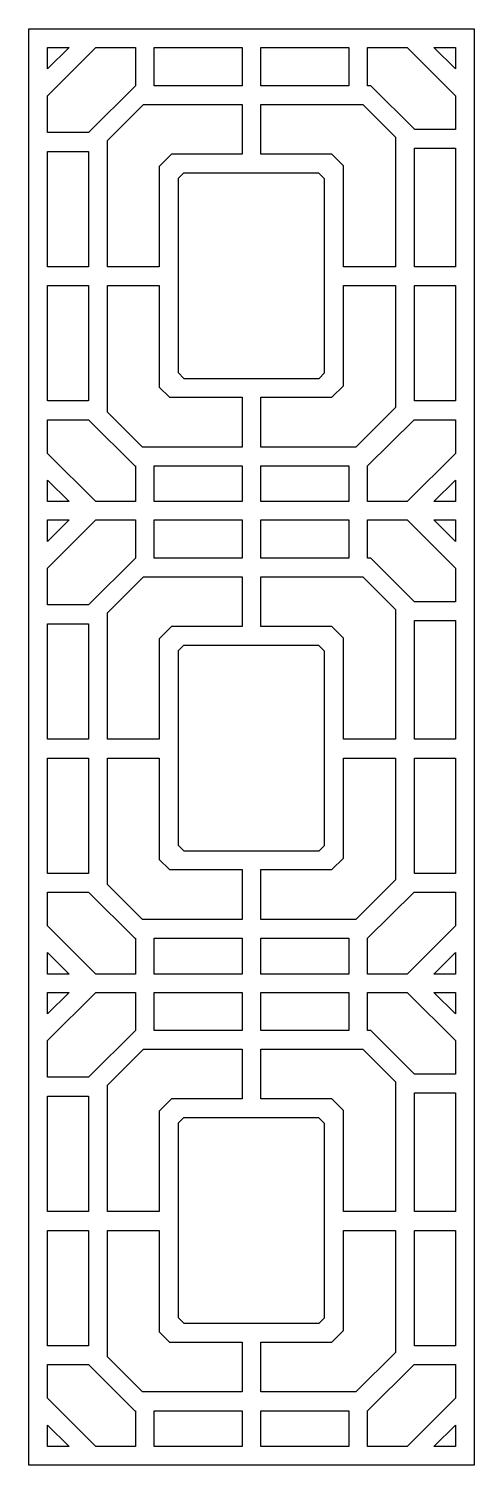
# Model space of a CAD drawing. Header units: centimetres. Extents: x 21.6 to 27.5, y -9.5 to 9.5.
import ezdxf

# ---------------------------------------------------------------- set-up
doc = ezdxf.new("R2010")
doc.units = ezdxf.units.CM
doc.header["$MEASUREMENT"] = 0
doc.layers.add('layer 1', color=7, linetype='Continuous')

msp = doc.modelspace()

# ---------------------------------------------------------------- linework, layer by layer
at = {"layer": 'layer 1', "color": 250}
for points, knots in [([(27.5, 9.50001), (27.5, 9.50001), (21.61121, 9.50001), (21.61121, 9.50001), (21.61121, 9.50001), (21.61121, 3.25221), (21.61121, -3.25217), (21.61121, -9.49999), (21.61121, -9.49999), (21.61121, -9.49999), (27.5, -9.49999), (27.5, -9.49999), (27.5, -9.49999), (27.5, -3.25217), (27.5, 3.25221), (27.5, 9.50001)], [0, 0, 0, 0, 0.2, 0.2, 0.2, 0.2, 0.4, 0.4, 0.4, 0.4, 0.6, 0.6, 0.6, 0.6, 1, 1, 1, 1]), ([(23.02076, 9.25022), (23.02076, 9.25022), (23.02076, 9.25022), (23.02076, 9.25022), (23.02076, 9.25022), (23.02076, 9.25022), (22.49657, 9.25022), (22.49657, 9.25022), (22.49657, 9.25022), (22.49657, 9.25022), (21.86103, 8.61464), (21.86103, 8.61464), (21.86103, 8.61464), (21.86103, 8.45205), (21.86103, 8.28947), (21.86103, 8.12686), (21.86103, 8.12686), (21.86103, 8.12686), (22.40295, 8.12686), (22.40295, 8.12686), (22.40295, 8.12686), (22.40295, 8.12686), (23.02076, 8.74583), (23.02076, 8.74583), (23.02076, 8.74583), (23.02076, 8.74583), (23.02076, 9.25022), (23.02076, 9.25022)], [0, 0, 0, 0, 0.125, 0.125, 0.125, 0.125, 0.25, 0.25, 0.25, 0.25, 0.375, 0.375, 0.375, 0.375, 0.5, 0.5, 0.5, 0.5, 0.625, 0.625, 0.625, 0.625, 0.75, 0.75, 0.75, 0.75, 1, 1, 1, 1]), ([(22.14338, 9.25022), (22.14338, 9.25022), (22.14338, 9.25022), (22.14338, 9.25022), (22.14338, 9.25022), (22.14338, 9.25022), (21.86103, 9.25022), (21.86103, 9.25022), (21.86103, 9.25022), (21.86103, 9.15611), (21.86103, 9.06197), (21.86103, 8.96786), (21.86103, 8.96786), (21.86103, 8.96786), (22.14338, 9.25022), (22.14338, 9.25022)], [0, 0, 0, 0, 0.2, 0.2, 0.2, 0.2, 0.4, 0.4, 0.4, 0.4, 0.6, 0.6, 0.6, 0.6, 1, 1, 1, 1]), ([(24.4307, 9.25022), (24.4307, 9.25022), (24.4307, 9.25022), (24.4307, 9.25022), (24.4307, 9.25022), (24.4307, 9.25022), (23.27057, 9.25022), (23.27057, 9.25022), (23.27057, 9.25022), (23.27057, 9.25022), (23.27057, 8.74696), (23.27057, 8.74696), (23.27057, 8.74696), (23.27057, 8.74696), (24.4307, 8.74696), (24.4307, 8.74696), (24.4307, 8.74696), (24.4307, 8.74696), (24.4307, 9.25022), (24.4307, 9.25022)], [0, 0, 0, 0, 0.16666667, 0.16666667, 0.16666667, 0.16666667, 0.33333333, 0.33333333, 0.33333333, 0.33333333, 0.5, 0.5, 0.5, 0.5, 0.66666667, 0.66666667, 0.66666667, 0.66666667, 1, 1, 1, 1]), ([(25.84065, 9.25022), (25.84065, 9.25022), (25.84065, 9.25022), (25.84065, 9.25022), (25.84065, 9.25022), (25.84065, 9.25022), (24.68052, 9.25022), (24.68052, 9.25022), (24.68052, 9.25022), (24.68052, 9.25022), (24.68052, 8.74696), (24.68052, 8.74696), (24.68052, 8.74696), (24.68052, 8.74696), (25.84065, 8.74696), (25.84065, 8.74696), (25.84065, 8.74696), (25.84065, 8.74696), (25.84065, 9.25022), (25.84065, 9.25022)], [0, 0, 0, 0, 0.16666667, 0.16666667, 0.16666667, 0.16666667, 0.33333333, 0.33333333, 0.33333333, 0.33333333, 0.5, 0.5, 0.5, 0.5, 0.66666667, 0.66666667, 0.66666667, 0.66666667, 1, 1, 1, 1]), ([(26.61464, 9.25022), (26.61464, 9.25022), (26.61464, 9.25022), (26.61464, 9.25022), (26.61464, 9.25022), (26.61464, 9.25022), (26.09046, 9.25022), (26.09046, 9.25022), (26.09046, 9.25022), (26.09046, 9.25022), (26.09046, 8.74696), (26.09046, 8.74696), (26.09046, 8.74696), (26.09046, 8.74696), (26.13121, 8.74696), (26.13121, 8.74696), (26.13121, 8.74696), (26.13121, 8.74696), (26.70827, 8.1699), (26.70827, 8.1699), (26.70827, 8.1699), (26.70827, 8.1699), (26.70827, 8.16925), (26.70827, 8.16925), (26.70827, 8.16925), (26.70827, 8.16925), (27.2502, 8.16925), (27.2502, 8.16925), (27.2502, 8.16925), (27.2502, 8.16925), (27.2502, 8.61466), (27.2502, 8.61466), (27.2502, 8.61466), (27.2502, 8.61466), (26.61464, 9.25022), (26.61464, 9.25022)], [0, 0, 0, 0, 0.1, 0.1, 0.1, 0.1, 0.2, 0.2, 0.2, 0.2, 0.3, 0.3, 0.3, 0.3, 0.4, 0.4, 0.4, 0.4, 0.5, 0.5, 0.5, 0.5, 0.6, 0.6, 0.6, 0.6, 0.7, 0.7, 0.7, 0.7, 0.8, 0.8, 0.8, 0.8, 1, 1, 1, 1]), ([(27.2502, 9.25022), (27.2502, 9.25022), (27.2502, 9.25022), (27.2502, 9.25022), (27.2502, 9.25022), (27.2502, 9.25022), (26.96784, 9.25022), (26.96784, 9.25022), (26.96784, 9.25022), (26.96784, 9.25022), (27.2502, 8.96786), (27.2502, 8.96786), (27.2502, 8.96786), (27.2502, 8.96786), (27.2502, 9.25022), (27.2502, 9.25022)], [0, 0, 0, 0, 0.2, 0.2, 0.2, 0.2, 0.4, 0.4, 0.4, 0.4, 0.6, 0.6, 0.6, 0.6, 1, 1, 1, 1]), ([(24.4307, 7.84048), (24.4307, 7.84048), (24.4307, 7.84048), (24.4307, 7.84048), (24.4307, 7.84048), (24.4307, 7.84048), (24.4307, 8.49715), (24.4307, 8.49715), (24.4307, 8.49715), (24.4307, 8.49715), (23.12652, 8.49715), (23.12652, 8.49715), (23.12652, 8.49715), (23.12652, 8.49715), (22.65275, 8.02339), (22.65275, 8.02339), (22.65275, 8.02339), (22.65275, 8.02339), (22.65275, 6.35179), (22.65275, 6.35179), (22.65275, 6.35179), (22.65275, 6.35179), (23.33617, 6.35179), (23.33617, 6.35179), (23.33617, 6.35179), (23.33617, 6.35179), (23.33617, 7.67871), (23.33617, 7.67871), (23.33617, 7.67871), (23.33617, 7.67871), (23.49791, 7.84048), (23.49791, 7.84048), (23.49791, 7.84048), (23.49791, 7.84048), (24.4307, 7.84048), (24.4307, 7.84048)], [0, 0, 0, 0, 0.1, 0.1, 0.1, 0.1, 0.2, 0.2, 0.2, 0.2, 0.3, 0.3, 0.3, 0.3, 0.4, 0.4, 0.4, 0.4, 0.5, 0.5, 0.5, 0.5, 0.6, 0.6, 0.6, 0.6, 0.7, 0.7, 0.7, 0.7, 0.8, 0.8, 0.8, 0.8, 1, 1, 1, 1]), ([(24.68052, 8.49715), (24.68052, 8.49715), (24.68052, 8.49715), (24.68052, 8.49715), (24.68052, 8.49715), (24.68052, 8.49715), (24.68052, 7.84048), (24.68052, 7.84048), (24.68052, 7.84048), (24.68052, 7.84048), (25.61771, 7.84048), (25.61771, 7.84048), (25.61771, 7.84048), (25.61771, 7.84048), (25.77107, 7.68709), (25.77107, 7.68709), (25.77107, 7.68709), (25.77107, 7.68709), (25.77107, 6.35179), (25.77107, 6.35179), (25.77107, 6.35179), (25.77107, 6.35179), (26.45846, 6.35179), (26.45846, 6.35179), (26.45846, 6.35179), (26.45846, 6.35179), (26.45846, 8.06643), (26.45846, 8.06643), (26.45846, 8.06643), (26.45846, 8.06643), (26.02773, 8.49715), (26.02773, 8.49715), (26.02773, 8.49715), (26.02773, 8.49715), (24.68052, 8.49715), (24.68052, 8.49715)], [0, 0, 0, 0, 0.1, 0.1, 0.1, 0.1, 0.2, 0.2, 0.2, 0.2, 0.3, 0.3, 0.3, 0.3, 0.4, 0.4, 0.4, 0.4, 0.5, 0.5, 0.5, 0.5, 0.6, 0.6, 0.6, 0.6, 0.7, 0.7, 0.7, 0.7, 0.8, 0.8, 0.8, 0.8, 1, 1, 1, 1]), ([(21.86103, 6.35179), (21.86103, 6.35179), (21.86103, 6.35179), (21.86103, 6.35179), (21.86103, 6.35179), (21.86103, 6.35179), (22.40295, 6.35179), (22.40295, 6.35179), (22.40295, 6.35179), (22.40295, 6.35179), (22.40295, 7.87705), (22.40295, 7.87705), (22.40295, 7.87705), (22.40295, 7.87705), (21.86103, 7.87705), (21.86103, 7.87705), (21.86103, 7.87705), (21.86103, 7.87705), (21.86103, 6.35179), (21.86103, 6.35179)], [0, 0, 0, 0, 0.16666667, 0.16666667, 0.16666667, 0.16666667, 0.33333333, 0.33333333, 0.33333333, 0.33333333, 0.5, 0.5, 0.5, 0.5, 0.66666667, 0.66666667, 0.66666667, 0.66666667, 1, 1, 1, 1]), ([(26.70827, 6.35179), (26.70827, 6.35179), (26.70827, 6.35179), (26.70827, 6.35179), (26.70827, 6.35179), (26.70827, 6.35179), (27.2502, 6.35179), (27.2502, 6.35179), (27.2502, 6.35179), (27.2502, 6.35179), (27.2502, 7.91944), (27.2502, 7.91944), (27.2502, 7.91944), (27.2502, 7.91944), (26.70827, 7.91944), (26.70827, 7.91944), (26.70827, 7.91944), (26.70827, 7.91944), (26.70827, 6.35179), (26.70827, 6.35179)], [0, 0, 0, 0, 0.16666667, 0.16666667, 0.16666667, 0.16666667, 0.33333333, 0.33333333, 0.33333333, 0.33333333, 0.5, 0.5, 0.5, 0.5, 0.66666667, 0.66666667, 0.66666667, 0.66666667, 1, 1, 1, 1]), ([(25.52126, 7.51483), (25.52126, 7.51483), (25.52126, 7.51483), (25.52126, 7.51483), (25.52126, 7.51483), (25.52126, 7.51483), (25.52126, 4.94701), (25.52126, 4.94701), (25.52126, 4.94701), (25.52126, 4.94701), (25.44986, 4.87558), (25.44986, 4.87558), (25.44986, 4.87558), (25.44986, 4.87558), (23.6615, 4.87558), (23.6615, 4.87558), (23.6615, 4.87558), (23.6615, 4.87558), (23.58598, 4.95107), (23.58598, 4.95107), (23.58598, 4.95107), (23.58598, 4.95107), (23.58598, 7.51889), (23.58598, 7.51889), (23.58598, 7.51889), (23.58598, 7.51889), (23.65772, 7.59064), (23.65772, 7.59064), (23.65772, 7.59064), (23.65772, 7.59064), (25.44545, 7.59064), (25.44545, 7.59064), (25.44545, 7.59064), (25.44545, 7.59064), (25.52126, 7.51483), (25.52126, 7.51483)], [0, 0, 0, 0, 0.1, 0.1, 0.1, 0.1, 0.2, 0.2, 0.2, 0.2, 0.3, 0.3, 0.3, 0.3, 0.4, 0.4, 0.4, 0.4, 0.5, 0.5, 0.5, 0.5, 0.6, 0.6, 0.6, 0.6, 0.7, 0.7, 0.7, 0.7, 0.8, 0.8, 0.8, 0.8, 1, 1, 1, 1]), ([(22.40295, 6.10198), (22.40295, 6.10198), (22.40295, 6.10198), (22.40295, 6.10198), (22.40295, 6.10198), (22.40295, 6.10198), (21.86103, 6.10198), (21.86103, 6.10198), (21.86103, 6.10198), (21.86103, 6.10198), (21.86103, 4.57672), (21.86103, 4.57672), (21.86103, 4.57672), (21.86103, 4.57672), (22.40295, 4.57672), (22.40295, 4.57672), (22.40295, 4.57672), (22.40295, 4.57672), (22.40295, 6.10198), (22.40295, 6.10198)], [0, 0, 0, 0, 0.16666667, 0.16666667, 0.16666667, 0.16666667, 0.33333333, 0.33333333, 0.33333333, 0.33333333, 0.5, 0.5, 0.5, 0.5, 0.66666667, 0.66666667, 0.66666667, 0.66666667, 1, 1, 1, 1]), ([(24.4307, 3.96737), (24.4307, 3.96737), (24.4307, 3.96737), (24.4307, 3.96737), (24.4307, 3.96737), (24.4307, 3.96737), (24.4307, 4.62576), (24.4307, 4.62576), (24.4307, 4.62576), (24.4307, 4.62576), (23.47055, 4.62576), (23.47055, 4.62576), (23.47055, 4.62576), (23.47055, 4.62576), (23.33617, 4.76015), (23.33617, 4.76015), (23.33617, 4.76015), (23.33617, 4.76015), (23.33617, 6.10198), (23.33617, 6.10198), (23.33617, 6.10198), (23.33617, 6.10198), (22.65275, 6.10198), (22.65275, 6.10198), (22.65275, 6.10198), (22.65275, 6.10198), (22.65275, 4.43036), (22.65275, 4.43036), (22.65275, 4.43036), (22.65275, 4.43036), (23.11572, 3.96737), (23.11572, 3.96737), (23.11572, 3.96737), (23.11572, 3.96737), (24.4307, 3.96737), (24.4307, 3.96737)], [0, 0, 0, 0, 0.1, 0.1, 0.1, 0.1, 0.2, 0.2, 0.2, 0.2, 0.3, 0.3, 0.3, 0.3, 0.4, 0.4, 0.4, 0.4, 0.5, 0.5, 0.5, 0.5, 0.6, 0.6, 0.6, 0.6, 0.7, 0.7, 0.7, 0.7, 0.8, 0.8, 0.8, 0.8, 1, 1, 1, 1]), ([(24.68052, 4.62576), (24.68052, 4.62576), (24.68052, 4.62576), (24.68052, 4.62576), (24.68052, 4.62576), (24.68052, 4.62576), (24.68052, 3.96737), (24.68052, 3.96737), (24.68052, 3.96737), (24.68052, 3.96737), (25.93656, 3.96737), (25.93656, 3.96737), (25.93656, 3.96737), (25.93656, 3.96737), (26.45846, 4.4893), (26.45846, 4.4893), (26.45846, 4.4893), (26.45846, 4.4893), (26.45846, 6.10198), (26.45846, 6.10198), (26.45846, 6.10198), (26.45846, 6.10198), (25.77107, 6.10198), (25.77107, 6.10198), (25.77107, 6.10198), (25.77107, 6.10198), (25.77107, 4.778), (25.77107, 4.778), (25.77107, 4.778), (25.77107, 4.778), (25.61884, 4.62576), (25.61884, 4.62576), (25.61884, 4.62576), (25.61884, 4.62576), (24.68052, 4.62576), (24.68052, 4.62576)], [0, 0, 0, 0, 0.1, 0.1, 0.1, 0.1, 0.2, 0.2, 0.2, 0.2, 0.3, 0.3, 0.3, 0.3, 0.4, 0.4, 0.4, 0.4, 0.5, 0.5, 0.5, 0.5, 0.6, 0.6, 0.6, 0.6, 0.7, 0.7, 0.7, 0.7, 0.8, 0.8, 0.8, 0.8, 1, 1, 1, 1]), ([(26.70827, 4.57672), (26.70827, 4.57672), (26.70827, 4.57672), (26.70827, 4.57672), (26.70827, 4.57672), (26.70827, 4.57672), (27.2502, 4.57672), (27.2502, 4.57672), (27.2502, 4.57672), (27.2502, 4.57672), (27.2502, 6.10198), (27.2502, 6.10198), (27.2502, 6.10198), (27.2502, 6.10198), (26.70827, 6.10198), (26.70827, 6.10198), (26.70827, 6.10198), (26.70827, 6.10198), (26.70827, 4.57672), (26.70827, 4.57672)], [0, 0, 0, 0, 0.16666667, 0.16666667, 0.16666667, 0.16666667, 0.33333333, 0.33333333, 0.33333333, 0.33333333, 0.5, 0.5, 0.5, 0.5, 0.66666667, 0.66666667, 0.66666667, 0.66666667, 1, 1, 1, 1]), ([(22.49657, 3.24544), (22.49657, 3.24544), (22.49657, 3.24544), (22.49657, 3.24544), (22.49657, 3.24544), (22.49657, 3.24544), (23.02076, 3.24544), (23.02076, 3.24544), (23.02076, 3.24544), (23.02076, 3.24544), (23.02076, 3.71757), (23.02076, 3.71757), (23.02076, 3.71757), (23.02076, 3.71757), (23.01228, 3.71757), (23.01228, 3.71757), (23.01228, 3.71757), (23.01228, 3.71757), (22.40295, 4.32688), (22.40295, 4.32688), (22.40295, 4.32688), (22.40295, 4.32688), (22.40295, 4.32692), (22.40295, 4.32692), (22.40295, 4.32692), (22.40295, 4.32692), (21.86103, 4.32692), (21.86103, 4.32692), (21.86103, 4.32692), (21.86103, 4.17829), (21.86103, 4.02964), (21.86103, 3.88102), (21.86103, 3.88102), (21.86103, 3.88102), (22.49657, 3.24544), (22.49657, 3.24544)], [0, 0, 0, 0, 0.1, 0.1, 0.1, 0.1, 0.2, 0.2, 0.2, 0.2, 0.3, 0.3, 0.3, 0.3, 0.4, 0.4, 0.4, 0.4, 0.5, 0.5, 0.5, 0.5, 0.6, 0.6, 0.6, 0.6, 0.7, 0.7, 0.7, 0.7, 0.8, 0.8, 0.8, 0.8, 1, 1, 1, 1]), ([(26.09046, 3.24544), (26.09046, 3.24544), (26.09046, 3.24544), (26.09046, 3.24544), (26.09046, 3.24544), (26.09046, 3.24544), (26.61464, 3.24544), (26.61464, 3.24544), (26.61464, 3.24544), (26.61464, 3.24544), (27.2502, 3.88102), (27.2502, 3.88102), (27.2502, 3.88102), (27.2502, 3.88102), (27.2502, 4.32692), (27.2502, 4.32692), (27.2502, 4.32692), (27.2502, 4.32692), (26.70796, 4.32692), (26.70796, 4.32692), (26.70796, 4.32692), (26.70796, 4.32692), (26.091, 3.71757), (26.091, 3.71757), (26.091, 3.71757), (26.091, 3.71757), (26.09046, 3.71757), (26.09046, 3.71757), (26.09046, 3.71757), (26.09046, 3.71757), (26.09046, 3.24544), (26.09046, 3.24544)], [0, 0, 0, 0, 0.11111111, 0.11111111, 0.11111111, 0.11111111, 0.22222222, 0.22222222, 0.22222222, 0.22222222, 0.33333333, 0.33333333, 0.33333333, 0.33333333, 0.44444444, 0.44444444, 0.44444444, 0.44444444, 0.55555556, 0.55555556, 0.55555556, 0.55555556, 0.66666667, 0.66666667, 0.66666667, 0.66666667, 0.77777778, 0.77777778, 0.77777778, 0.77777778, 1, 1, 1, 1]), ([(23.27057, 3.24544), (23.27057, 3.24544), (23.27057, 3.24544), (23.27057, 3.24544), (23.27057, 3.24544), (23.27057, 3.24544), (24.4307, 3.24544), (24.4307, 3.24544), (24.4307, 3.24544), (24.4307, 3.24544), (24.4307, 3.71757), (24.4307, 3.71757), (24.4307, 3.71757), (24.4307, 3.71757), (23.27057, 3.71757), (23.27057, 3.71757), (23.27057, 3.71757), (23.27057, 3.71757), (23.27057, 3.24544), (23.27057, 3.24544)], [0, 0, 0, 0, 0.16666667, 0.16666667, 0.16666667, 0.16666667, 0.33333333, 0.33333333, 0.33333333, 0.33333333, 0.5, 0.5, 0.5, 0.5, 0.66666667, 0.66666667, 0.66666667, 0.66666667, 1, 1, 1, 1]), ([(24.68052, 3.24544), (24.68052, 3.24544), (24.68052, 3.24544), (24.68052, 3.24544), (24.68052, 3.24544), (24.68052, 3.24544), (25.84065, 3.24544), (25.84065, 3.24544), (25.84065, 3.24544), (25.84065, 3.24544), (25.84065, 3.71757), (25.84065, 3.71757), (25.84065, 3.71757), (25.84065, 3.71757), (24.68052, 3.71757), (24.68052, 3.71757), (24.68052, 3.71757), (24.68052, 3.71757), (24.68052, 3.24544), (24.68052, 3.24544)], [0, 0, 0, 0, 0.16666667, 0.16666667, 0.16666667, 0.16666667, 0.33333333, 0.33333333, 0.33333333, 0.33333333, 0.5, 0.5, 0.5, 0.5, 0.66666667, 0.66666667, 0.66666667, 0.66666667, 1, 1, 1, 1]), ([(21.86103, 3.24544), (21.86103, 3.24544), (21.86103, 3.24544), (21.86103, 3.24544), (21.86103, 3.24544), (21.86103, 3.24544), (22.14338, 3.24544), (22.14338, 3.24544), (22.14338, 3.24544), (22.14338, 3.24544), (21.86103, 3.52782), (21.86103, 3.52782), (21.86103, 3.52782), (21.86103, 3.43368), (21.86103, 3.33958), (21.86103, 3.24544)], [0, 0, 0, 0, 0.2, 0.2, 0.2, 0.2, 0.4, 0.4, 0.4, 0.4, 0.6, 0.6, 0.6, 0.6, 1, 1, 1, 1]), ([(26.96784, 3.24544), (26.96784, 3.24544), (26.96784, 3.24544), (26.96784, 3.24544), (26.96784, 3.24544), (26.96784, 3.24544), (27.2502, 3.24544), (27.2502, 3.24544), (27.2502, 3.24544), (27.2502, 3.24544), (27.2502, 3.52782), (27.2502, 3.52782), (27.2502, 3.52782), (27.2502, 3.52782), (26.96784, 3.24544), (26.96784, 3.24544)], [0, 0, 0, 0, 0.2, 0.2, 0.2, 0.2, 0.4, 0.4, 0.4, 0.4, 0.6, 0.6, 0.6, 0.6, 1, 1, 1, 1]), ([(23.02076, 3.00239), (23.02076, 3.00239), (23.02076, 3.00239), (23.02076, 3.00239), (23.02076, 3.00239), (23.02076, 3.00239), (22.49657, 3.00239), (22.49657, 3.00239), (22.49657, 3.00239), (22.49657, 3.00239), (21.86103, 2.36685), (21.86103, 2.36685), (21.86103, 2.36685), (21.86103, 2.20423), (21.86103, 2.04165), (21.86103, 1.87904), (21.86103, 1.87904), (21.86103, 1.87904), (22.40295, 1.87904), (22.40295, 1.87904), (22.40295, 1.87904), (22.40295, 1.87904), (23.02192, 2.49801), (23.02192, 2.49801), (23.02192, 2.49801), (23.02192, 2.49801), (23.02076, 2.49801), (23.02076, 2.49801), (23.02076, 2.49801), (23.02076, 2.49801), (23.02076, 3.00239), (23.02076, 3.00239)], [0, 0, 0, 0, 0.11111111, 0.11111111, 0.11111111, 0.11111111, 0.22222222, 0.22222222, 0.22222222, 0.22222222, 0.33333333, 0.33333333, 0.33333333, 0.33333333, 0.44444444, 0.44444444, 0.44444444, 0.44444444, 0.55555556, 0.55555556, 0.55555556, 0.55555556, 0.66666667, 0.66666667, 0.66666667, 0.66666667, 0.77777778, 0.77777778, 0.77777778, 0.77777778, 1, 1, 1, 1]), ([(22.14338, 3.00239), (22.14338, 3.00239), (22.14338, 3.00239), (22.14338, 3.00239), (22.14338, 3.00239), (22.14338, 3.00239), (21.86103, 3.00239), (21.86103, 3.00239), (21.86103, 3.00239), (21.86103, 2.90829), (21.86103, 2.81415), (21.86103, 2.72004), (21.86103, 2.72004), (21.86103, 2.72004), (22.14338, 3.00239), (22.14338, 3.00239)], [0, 0, 0, 0, 0.2, 0.2, 0.2, 0.2, 0.4, 0.4, 0.4, 0.4, 0.6, 0.6, 0.6, 0.6, 1, 1, 1, 1]), ([(24.4307, 3.00239), (24.4307, 3.00239), (24.4307, 3.00239), (24.4307, 3.00239), (24.4307, 3.00239), (24.4307, 3.00239), (23.27057, 3.00239), (23.27057, 3.00239), (23.27057, 3.00239), (23.27057, 3.00239), (23.27057, 2.49914), (23.27057, 2.49914), (23.27057, 2.49914), (23.27057, 2.49914), (24.4307, 2.49914), (24.4307, 2.49914), (24.4307, 2.49914), (24.4307, 2.49914), (24.4307, 3.00239), (24.4307, 3.00239)], [0, 0, 0, 0, 0.16666667, 0.16666667, 0.16666667, 0.16666667, 0.33333333, 0.33333333, 0.33333333, 0.33333333, 0.5, 0.5, 0.5, 0.5, 0.66666667, 0.66666667, 0.66666667, 0.66666667, 1, 1, 1, 1]), ([(25.84065, 3.00239), (25.84065, 3.00239), (25.84065, 3.00239), (25.84065, 3.00239), (25.84065, 3.00239), (25.84065, 3.00239), (24.68052, 3.00239), (24.68052, 3.00239), (24.68052, 3.00239), (24.68052, 3.00239), (24.68052, 2.49914), (24.68052, 2.49914), (24.68052, 2.49914), (24.68052, 2.49914), (25.84065, 2.49914), (25.84065, 2.49914), (25.84065, 2.49914), (25.84065, 2.49914), (25.84065, 3.00239), (25.84065, 3.00239)], [0, 0, 0, 0, 0.16666667, 0.16666667, 0.16666667, 0.16666667, 0.33333333, 0.33333333, 0.33333333, 0.33333333, 0.5, 0.5, 0.5, 0.5, 0.66666667, 0.66666667, 0.66666667, 0.66666667, 1, 1, 1, 1]), ([(26.61464, 3.00239), (26.61464, 3.00239), (26.61464, 3.00239), (26.61464, 3.00239), (26.61464, 3.00239), (26.61464, 3.00239), (26.09046, 3.00239), (26.09046, 3.00239), (26.09046, 3.00239), (26.09046, 3.00239), (26.09046, 2.49914), (26.09046, 2.49914), (26.09046, 2.49914), (26.09046, 2.49914), (26.13121, 2.49914), (26.13121, 2.49914), (26.13121, 2.49914), (26.13121, 2.49914), (26.70827, 1.92207), (26.70827, 1.92207), (26.70827, 1.92207), (26.70827, 1.92207), (26.70827, 1.92145), (26.70827, 1.92145), (26.70827, 1.92145), (26.70827, 1.92145), (27.2502, 1.92145), (27.2502, 1.92145), (27.2502, 1.92145), (27.2502, 1.92145), (27.2502, 2.36685), (27.2502, 2.36685), (27.2502, 2.36685), (27.2502, 2.36685), (26.61464, 3.00239), (26.61464, 3.00239)], [0, 0, 0, 0, 0.1, 0.1, 0.1, 0.1, 0.2, 0.2, 0.2, 0.2, 0.3, 0.3, 0.3, 0.3, 0.4, 0.4, 0.4, 0.4, 0.5, 0.5, 0.5, 0.5, 0.6, 0.6, 0.6, 0.6, 0.7, 0.7, 0.7, 0.7, 0.8, 0.8, 0.8, 0.8, 1, 1, 1, 1]), ([(27.2502, 3.00239), (27.2502, 3.00239), (27.2502, 3.00239), (27.2502, 3.00239), (27.2502, 3.00239), (27.2502, 3.00239), (26.96784, 3.00239), (26.96784, 3.00239), (26.96784, 3.00239), (26.96784, 3.00239), (27.2502, 2.72004), (27.2502, 2.72004), (27.2502, 2.72004), (27.2502, 2.72004), (27.2502, 3.00239), (27.2502, 3.00239)], [0, 0, 0, 0, 0.2, 0.2, 0.2, 0.2, 0.4, 0.4, 0.4, 0.4, 0.6, 0.6, 0.6, 0.6, 1, 1, 1, 1]), ([(24.4307, 1.59265), (24.4307, 1.59265), (24.4307, 1.59265), (24.4307, 1.59265), (24.4307, 1.59265), (24.4307, 1.59265), (24.4307, 2.24933), (24.4307, 2.24933), (24.4307, 2.24933), (24.4307, 2.24933), (23.12652, 2.24933), (23.12652, 2.24933), (23.12652, 2.24933), (23.12652, 2.24933), (22.65275, 1.77557), (22.65275, 1.77557), (22.65275, 1.77557), (22.65275, 1.77557), (22.65275, 0.10397), (22.65275, 0.10397), (22.65275, 0.10397), (22.65275, 0.10397), (23.33617, 0.10397), (23.33617, 0.10397), (23.33617, 0.10397), (23.33617, 0.10397), (23.33617, 1.43089), (23.33617, 1.43089), (23.33617, 1.43089), (23.33617, 1.43089), (23.49791, 1.59265), (23.49791, 1.59265), (23.49791, 1.59265), (23.49791, 1.59265), (24.4307, 1.59265), (24.4307, 1.59265)], [0, 0, 0, 0, 0.1, 0.1, 0.1, 0.1, 0.2, 0.2, 0.2, 0.2, 0.3, 0.3, 0.3, 0.3, 0.4, 0.4, 0.4, 0.4, 0.5, 0.5, 0.5, 0.5, 0.6, 0.6, 0.6, 0.6, 0.7, 0.7, 0.7, 0.7, 0.8, 0.8, 0.8, 0.8, 1, 1, 1, 1]), ([(24.68052, 2.24933), (24.68052, 2.24933), (24.68052, 2.24933), (24.68052, 2.24933), (24.68052, 2.24933), (24.68052, 2.24933), (24.68052, 1.59265), (24.68052, 1.59265), (24.68052, 1.59265), (24.68052, 1.59265), (25.61771, 1.59265), (25.61771, 1.59265), (25.61771, 1.59265), (25.61771, 1.59265), (25.77107, 1.43926), (25.77107, 1.43926), (25.77107, 1.43926), (25.77107, 1.43926), (25.77107, 0.10397), (25.77107, 0.10397), (25.77107, 0.10397), (25.77107, 0.10397), (26.45846, 0.10397), (26.45846, 0.10397), (26.45846, 0.10397), (26.45846, 0.10397), (26.45846, 1.8186), (26.45846, 1.8186), (26.45846, 1.8186), (26.45846, 1.8186), (26.02773, 2.24933), (26.02773, 2.24933), (26.02773, 2.24933), (26.02773, 2.24933), (24.68052, 2.24933), (24.68052, 2.24933)], [0, 0, 0, 0, 0.1, 0.1, 0.1, 0.1, 0.2, 0.2, 0.2, 0.2, 0.3, 0.3, 0.3, 0.3, 0.4, 0.4, 0.4, 0.4, 0.5, 0.5, 0.5, 0.5, 0.6, 0.6, 0.6, 0.6, 0.7, 0.7, 0.7, 0.7, 0.8, 0.8, 0.8, 0.8, 1, 1, 1, 1]), ([(21.86103, 0.10397), (21.86103, 0.10397), (21.86103, 0.10397), (21.86103, 0.10397), (21.86103, 0.10397), (21.86103, 0.10397), (22.40295, 0.10397), (22.40295, 0.10397), (22.40295, 0.10397), (22.40295, 0.10397), (22.40295, 1.62926), (22.40295, 1.62926), (22.40295, 1.62926), (22.40295, 1.62926), (21.86103, 1.62926), (21.86103, 1.62926), (21.86103, 1.62926), (21.86103, 1.62926), (21.86103, 0.10397), (21.86103, 0.10397)], [0, 0, 0, 0, 0.16666667, 0.16666667, 0.16666667, 0.16666667, 0.33333333, 0.33333333, 0.33333333, 0.33333333, 0.5, 0.5, 0.5, 0.5, 0.66666667, 0.66666667, 0.66666667, 0.66666667, 1, 1, 1, 1]), ([(26.70827, 0.10397), (26.70827, 0.10397), (26.70827, 0.10397), (26.70827, 0.10397), (26.70827, 0.10397), (26.70827, 0.10397), (27.2502, 0.10397), (27.2502, 0.10397), (27.2502, 0.10397), (27.2502, 0.10397), (27.2502, 1.67165), (27.2502, 1.67165), (27.2502, 1.67165), (27.2502, 1.67165), (26.70827, 1.67165), (26.70827, 1.67165), (26.70827, 1.67165), (26.70827, 1.67165), (26.70827, 0.10397), (26.70827, 0.10397)], [0, 0, 0, 0, 0.16666667, 0.16666667, 0.16666667, 0.16666667, 0.33333333, 0.33333333, 0.33333333, 0.33333333, 0.5, 0.5, 0.5, 0.5, 0.66666667, 0.66666667, 0.66666667, 0.66666667, 1, 1, 1, 1]), ([(25.52126, 1.267), (25.52126, 1.267), (25.52126, 1.267), (25.52126, 1.267), (25.52126, 1.267), (25.52126, 1.267), (25.52126, -1.30081), (25.52126, -1.30081), (25.52126, -1.30081), (25.52126, -1.30081), (25.44986, -1.37225), (25.44986, -1.37225), (25.44986, -1.37225), (25.44986, -1.37225), (23.6615, -1.37225), (23.6615, -1.37225), (23.6615, -1.37225), (23.6615, -1.37225), (23.58598, -1.29672), (23.58598, -1.29672), (23.58598, -1.29672), (23.58598, -1.29672), (23.58598, 1.2711), (23.58598, 1.2711), (23.58598, 1.2711), (23.58598, 1.2711), (23.65772, 1.34284), (23.65772, 1.34284), (23.65772, 1.34284), (23.65772, 1.34284), (25.44545, 1.34284), (25.44545, 1.34284), (25.44545, 1.34284), (25.44545, 1.34284), (25.52126, 1.267), (25.52126, 1.267)], [0, 0, 0, 0, 0.1, 0.1, 0.1, 0.1, 0.2, 0.2, 0.2, 0.2, 0.3, 0.3, 0.3, 0.3, 0.4, 0.4, 0.4, 0.4, 0.5, 0.5, 0.5, 0.5, 0.6, 0.6, 0.6, 0.6, 0.7, 0.7, 0.7, 0.7, 0.8, 0.8, 0.8, 0.8, 1, 1, 1, 1]), ([(22.40295, -0.14584), (22.40295, -0.14584), (22.40295, -0.14584), (22.40295, -0.14584), (22.40295, -0.14584), (22.40295, -0.14584), (21.86103, -0.14584), (21.86103, -0.14584), (21.86103, -0.14584), (21.86103, -0.14584), (21.86103, -1.6711), (21.86103, -1.6711), (21.86103, -1.6711), (21.86103, -1.6711), (22.40295, -1.6711), (22.40295, -1.6711), (22.40295, -1.6711), (22.40295, -1.6711), (22.40295, -0.14584), (22.40295, -0.14584)], [0, 0, 0, 0, 0.16666667, 0.16666667, 0.16666667, 0.16666667, 0.33333333, 0.33333333, 0.33333333, 0.33333333, 0.5, 0.5, 0.5, 0.5, 0.66666667, 0.66666667, 0.66666667, 0.66666667, 1, 1, 1, 1]), ([(24.4307, -2.28042), (24.4307, -2.28042), (24.4307, -2.28042), (24.4307, -2.28042), (24.4307, -2.28042), (24.4307, -2.28042), (24.4307, -1.62205), (24.4307, -1.62205), (24.4307, -1.62205), (24.4307, -1.62205), (23.47055, -1.62205), (23.47055, -1.62205), (23.47055, -1.62205), (23.47055, -1.62205), (23.33617, -1.48768), (23.33617, -1.48768), (23.33617, -1.48768), (23.33617, -1.48768), (23.33617, -0.14584), (23.33617, -0.14584), (23.33617, -0.14584), (23.33617, -0.14584), (22.65275, -0.14584), (22.65275, -0.14584), (22.65275, -0.14584), (22.65275, -0.14584), (22.65275, -1.81746), (22.65275, -1.81746), (22.65275, -1.81746), (22.65275, -1.81746), (23.11572, -2.28042), (23.11572, -2.28042), (23.11572, -2.28042), (23.11572, -2.28042), (24.4307, -2.28042), (24.4307, -2.28042)], [0, 0, 0, 0, 0.1, 0.1, 0.1, 0.1, 0.2, 0.2, 0.2, 0.2, 0.3, 0.3, 0.3, 0.3, 0.4, 0.4, 0.4, 0.4, 0.5, 0.5, 0.5, 0.5, 0.6, 0.6, 0.6, 0.6, 0.7, 0.7, 0.7, 0.7, 0.8, 0.8, 0.8, 0.8, 1, 1, 1, 1]), ([(24.68052, -1.62205), (24.68052, -1.62205), (24.68052, -1.62205), (24.68052, -1.62205), (24.68052, -1.62205), (24.68052, -1.62205), (24.68052, -2.28042), (24.68052, -2.28042), (24.68052, -2.28042), (24.68052, -2.28042), (25.93656, -2.28042), (25.93656, -2.28042), (25.93656, -2.28042), (25.93656, -2.28042), (26.45846, -1.75852), (26.45846, -1.75852), (26.45846, -1.75852), (26.45846, -1.75852), (26.45846, -0.14584), (26.45846, -0.14584), (26.45846, -0.14584), (26.45846, -0.14584), (25.77107, -0.14584), (25.77107, -0.14584), (25.77107, -0.14584), (25.77107, -0.14584), (25.77107, -1.46982), (25.77107, -1.46982), (25.77107, -1.46982), (25.77107, -1.46982), (25.61884, -1.62205), (25.61884, -1.62205), (25.61884, -1.62205), (25.61884, -1.62205), (24.68052, -1.62205), (24.68052, -1.62205)], [0, 0, 0, 0, 0.1, 0.1, 0.1, 0.1, 0.2, 0.2, 0.2, 0.2, 0.3, 0.3, 0.3, 0.3, 0.4, 0.4, 0.4, 0.4, 0.5, 0.5, 0.5, 0.5, 0.6, 0.6, 0.6, 0.6, 0.7, 0.7, 0.7, 0.7, 0.8, 0.8, 0.8, 0.8, 1, 1, 1, 1]), ([(26.70827, -1.6711), (26.70827, -1.6711), (26.70827, -1.6711), (26.70827, -1.6711), (26.70827, -1.6711), (26.70827, -1.6711), (27.2502, -1.6711), (27.2502, -1.6711), (27.2502, -1.6711), (27.2502, -1.6711), (27.2502, -0.14584), (27.2502, -0.14584), (27.2502, -0.14584), (27.2502, -0.14584), (26.70827, -0.14584), (26.70827, -0.14584), (26.70827, -0.14584), (26.70827, -0.14584), (26.70827, -1.6711), (26.70827, -1.6711)], [0, 0, 0, 0, 0.16666667, 0.16666667, 0.16666667, 0.16666667, 0.33333333, 0.33333333, 0.33333333, 0.33333333, 0.5, 0.5, 0.5, 0.5, 0.66666667, 0.66666667, 0.66666667, 0.66666667, 1, 1, 1, 1]), ([(22.49657, -3.00236), (22.49657, -3.00236), (22.49657, -3.00236), (22.49657, -3.00236), (22.49657, -3.00236), (22.49657, -3.00236), (23.02076, -3.00236), (23.02076, -3.00236), (23.02076, -3.00236), (23.02076, -3.00236), (23.02076, -2.53023), (23.02076, -2.53023), (23.02076, -2.53023), (23.02076, -2.53023), (23.01228, -2.53023), (23.01228, -2.53023), (23.01228, -2.53023), (23.01228, -2.53023), (22.40295, -1.92094), (22.40295, -1.92094), (22.40295, -1.92094), (22.40295, -1.92094), (22.40295, -1.92091), (22.40295, -1.92091), (22.40295, -1.92091), (22.40295, -1.92091), (21.86103, -1.92091), (21.86103, -1.92091), (21.86103, -1.92091), (21.86103, -2.06953), (21.86103, -2.21818), (21.86103, -2.36681), (21.86103, -2.36681), (21.86103, -2.36681), (22.49657, -3.00236), (22.49657, -3.00236)], [0, 0, 0, 0, 0.1, 0.1, 0.1, 0.1, 0.2, 0.2, 0.2, 0.2, 0.3, 0.3, 0.3, 0.3, 0.4, 0.4, 0.4, 0.4, 0.5, 0.5, 0.5, 0.5, 0.6, 0.6, 0.6, 0.6, 0.7, 0.7, 0.7, 0.7, 0.8, 0.8, 0.8, 0.8, 1, 1, 1, 1]), ([(26.09046, -3.00236), (26.09046, -3.00236), (26.09046, -3.00236), (26.09046, -3.00236), (26.09046, -3.00236), (26.09046, -3.00236), (26.61464, -3.00236), (26.61464, -3.00236), (26.61464, -3.00236), (26.61464, -3.00236), (27.2502, -2.36681), (27.2502, -2.36681), (27.2502, -2.36681), (27.2502, -2.36681), (27.2502, -1.92091), (27.2502, -1.92091), (27.2502, -1.92091), (27.2502, -1.92091), (26.70796, -1.92091), (26.70796, -1.92091), (26.70796, -1.92091), (26.70796, -1.92091), (26.091, -2.53023), (26.091, -2.53023), (26.091, -2.53023), (26.091, -2.53023), (26.09046, -2.53023), (26.09046, -2.53023), (26.09046, -2.53023), (26.09046, -2.53023), (26.09046, -3.00236), (26.09046, -3.00236)], [0, 0, 0, 0, 0.11111111, 0.11111111, 0.11111111, 0.11111111, 0.22222222, 0.22222222, 0.22222222, 0.22222222, 0.33333333, 0.33333333, 0.33333333, 0.33333333, 0.44444444, 0.44444444, 0.44444444, 0.44444444, 0.55555556, 0.55555556, 0.55555556, 0.55555556, 0.66666667, 0.66666667, 0.66666667, 0.66666667, 0.77777778, 0.77777778, 0.77777778, 0.77777778, 1, 1, 1, 1]), ([(23.27057, -3.00236), (23.27057, -3.00236), (23.27057, -3.00236), (23.27057, -3.00236), (23.27057, -3.00236), (23.27057, -3.00236), (24.4307, -3.00236), (24.4307, -3.00236), (24.4307, -3.00236), (24.4307, -3.00236), (24.4307, -2.53023), (24.4307, -2.53023), (24.4307, -2.53023), (24.4307, -2.53023), (23.27057, -2.53023), (23.27057, -2.53023), (23.27057, -2.53023), (23.27057, -2.53023), (23.27057, -3.00236), (23.27057, -3.00236)], [0, 0, 0, 0, 0.16666667, 0.16666667, 0.16666667, 0.16666667, 0.33333333, 0.33333333, 0.33333333, 0.33333333, 0.5, 0.5, 0.5, 0.5, 0.66666667, 0.66666667, 0.66666667, 0.66666667, 1, 1, 1, 1]), ([(24.68052, -3.00236), (24.68052, -3.00236), (24.68052, -3.00236), (24.68052, -3.00236), (24.68052, -3.00236), (24.68052, -3.00236), (25.84065, -3.00236), (25.84065, -3.00236), (25.84065, -3.00236), (25.84065, -3.00236), (25.84065, -2.53023), (25.84065, -2.53023), (25.84065, -2.53023), (25.84065, -2.53023), (24.68052, -2.53023), (24.68052, -2.53023), (24.68052, -2.53023), (24.68052, -2.53023), (24.68052, -3.00236), (24.68052, -3.00236)], [0, 0, 0, 0, 0.16666667, 0.16666667, 0.16666667, 0.16666667, 0.33333333, 0.33333333, 0.33333333, 0.33333333, 0.5, 0.5, 0.5, 0.5, 0.66666667, 0.66666667, 0.66666667, 0.66666667, 1, 1, 1, 1]), ([(21.86103, -3.00236), (21.86103, -3.00236), (21.86103, -3.00236), (21.86103, -3.00236), (21.86103, -3.00236), (21.86103, -3.00236), (22.14338, -3.00236), (22.14338, -3.00236), (22.14338, -3.00236), (22.14338, -3.00236), (21.86103, -2.72), (21.86103, -2.72), (21.86103, -2.72), (21.86103, -2.81411), (21.86103, -2.90825), (21.86103, -3.00236)], [0, 0, 0, 0, 0.2, 0.2, 0.2, 0.2, 0.4, 0.4, 0.4, 0.4, 0.6, 0.6, 0.6, 0.6, 1, 1, 1, 1]), ([(26.96784, -3.00236), (26.96784, -3.00236), (26.96784, -3.00236), (26.96784, -3.00236), (26.96784, -3.00236), (26.96784, -3.00236), (27.2502, -3.00236), (27.2502, -3.00236), (27.2502, -3.00236), (27.2502, -3.00236), (27.2502, -2.72), (27.2502, -2.72), (27.2502, -2.72), (27.2502, -2.72), (26.96784, -3.00236), (26.96784, -3.00236)], [0, 0, 0, 0, 0.2, 0.2, 0.2, 0.2, 0.4, 0.4, 0.4, 0.4, 0.6, 0.6, 0.6, 0.6, 1, 1, 1, 1]), ([(23.02076, -3.2454), (23.02076, -3.2454), (23.02076, -3.2454), (23.02076, -3.2454), (23.02076, -3.2454), (23.02076, -3.2454), (22.49657, -3.2454), (22.49657, -3.2454), (22.49657, -3.2454), (22.49657, -3.2454), (21.86103, -3.88098), (21.86103, -3.88098), (21.86103, -3.88098), (21.86103, -4.04356), (21.86103, -4.20618), (21.86103, -4.36875), (21.86103, -4.36875), (21.86103, -4.36875), (22.40295, -4.36875), (22.40295, -4.36875), (22.40295, -4.36875), (22.40295, -4.36875), (23.02192, -3.74981), (23.02192, -3.74981), (23.02192, -3.74981), (23.02192, -3.74981), (23.02076, -3.74981), (23.02076, -3.74981), (23.02076, -3.74981), (23.02076, -3.74981), (23.02076, -3.2454), (23.02076, -3.2454)], [0, 0, 0, 0, 0.11111111, 0.11111111, 0.11111111, 0.11111111, 0.22222222, 0.22222222, 0.22222222, 0.22222222, 0.33333333, 0.33333333, 0.33333333, 0.33333333, 0.44444444, 0.44444444, 0.44444444, 0.44444444, 0.55555556, 0.55555556, 0.55555556, 0.55555556, 0.66666667, 0.66666667, 0.66666667, 0.66666667, 0.77777778, 0.77777778, 0.77777778, 0.77777778, 1, 1, 1, 1]), ([(22.14338, -3.2454), (22.14338, -3.2454), (22.14338, -3.2454), (22.14338, -3.2454), (22.14338, -3.2454), (22.14338, -3.2454), (21.86103, -3.2454), (21.86103, -3.2454), (21.86103, -3.2454), (21.86103, -3.33954), (21.86103, -3.43364), (21.86103, -3.52778), (21.86103, -3.52778), (21.86103, -3.52778), (22.14338, -3.2454), (22.14338, -3.2454)], [0, 0, 0, 0, 0.2, 0.2, 0.2, 0.2, 0.4, 0.4, 0.4, 0.4, 0.6, 0.6, 0.6, 0.6, 1, 1, 1, 1]), ([(24.4307, -3.2454), (24.4307, -3.2454), (24.4307, -3.2454), (24.4307, -3.2454), (24.4307, -3.2454), (24.4307, -3.2454), (23.27057, -3.2454), (23.27057, -3.2454), (23.27057, -3.2454), (23.27057, -3.2454), (23.27057, -3.74868), (23.27057, -3.74868), (23.27057, -3.74868), (23.27057, -3.74868), (24.4307, -3.74868), (24.4307, -3.74868), (24.4307, -3.74868), (24.4307, -3.74868), (24.4307, -3.2454), (24.4307, -3.2454)], [0, 0, 0, 0, 0.16666667, 0.16666667, 0.16666667, 0.16666667, 0.33333333, 0.33333333, 0.33333333, 0.33333333, 0.5, 0.5, 0.5, 0.5, 0.66666667, 0.66666667, 0.66666667, 0.66666667, 1, 1, 1, 1]), ([(25.84065, -3.2454), (25.84065, -3.2454), (25.84065, -3.2454), (25.84065, -3.2454), (25.84065, -3.2454), (25.84065, -3.2454), (24.68052, -3.2454), (24.68052, -3.2454), (24.68052, -3.2454), (24.68052, -3.2454), (24.68052, -3.74868), (24.68052, -3.74868), (24.68052, -3.74868), (24.68052, -3.74868), (25.84065, -3.74868), (25.84065, -3.74868), (25.84065, -3.74868), (25.84065, -3.74868), (25.84065, -3.2454), (25.84065, -3.2454)], [0, 0, 0, 0, 0.16666667, 0.16666667, 0.16666667, 0.16666667, 0.33333333, 0.33333333, 0.33333333, 0.33333333, 0.5, 0.5, 0.5, 0.5, 0.66666667, 0.66666667, 0.66666667, 0.66666667, 1, 1, 1, 1]), ([(26.61464, -3.2454), (26.61464, -3.2454), (26.61464, -3.2454), (26.61464, -3.2454), (26.61464, -3.2454), (26.61464, -3.2454), (26.09046, -3.2454), (26.09046, -3.2454), (26.09046, -3.2454), (26.09046, -3.2454), (26.09046, -3.74868), (26.09046, -3.74868), (26.09046, -3.74868), (26.09046, -3.74868), (26.13121, -3.74868), (26.13121, -3.74868), (26.13121, -3.74868), (26.13121, -3.74868), (26.70827, -4.32575), (26.70827, -4.32575), (26.70827, -4.32575), (26.70827, -4.32575), (26.70827, -4.32637), (26.70827, -4.32637), (26.70827, -4.32637), (26.70827, -4.32637), (27.2502, -4.32637), (27.2502, -4.32637), (27.2502, -4.32637), (27.2502, -4.32637), (27.2502, -3.88098), (27.2502, -3.88098), (27.2502, -3.88098), (27.2502, -3.88098), (26.61464, -3.2454), (26.61464, -3.2454)], [0, 0, 0, 0, 0.1, 0.1, 0.1, 0.1, 0.2, 0.2, 0.2, 0.2, 0.3, 0.3, 0.3, 0.3, 0.4, 0.4, 0.4, 0.4, 0.5, 0.5, 0.5, 0.5, 0.6, 0.6, 0.6, 0.6, 0.7, 0.7, 0.7, 0.7, 0.8, 0.8, 0.8, 0.8, 1, 1, 1, 1]), ([(27.2502, -3.2454), (27.2502, -3.2454), (27.2502, -3.2454), (27.2502, -3.2454), (27.2502, -3.2454), (27.2502, -3.2454), (26.96784, -3.2454), (26.96784, -3.2454), (26.96784, -3.2454), (26.96784, -3.2454), (27.2502, -3.52778), (27.2502, -3.52778), (27.2502, -3.52778), (27.2502, -3.52778), (27.2502, -3.2454), (27.2502, -3.2454)], [0, 0, 0, 0, 0.2, 0.2, 0.2, 0.2, 0.4, 0.4, 0.4, 0.4, 0.6, 0.6, 0.6, 0.6, 1, 1, 1, 1]), ([(24.4307, -4.65517), (24.4307, -4.65517), (24.4307, -4.65517), (24.4307, -4.65517), (24.4307, -4.65517), (24.4307, -4.65517), (24.4307, -3.99847), (24.4307, -3.99847), (24.4307, -3.99847), (24.4307, -3.99847), (23.12652, -3.99847), (23.12652, -3.99847), (23.12652, -3.99847), (23.12652, -3.99847), (22.65275, -4.47223), (22.65275, -4.47223), (22.65275, -4.47223), (22.65275, -4.47223), (22.65275, -6.14385), (22.65275, -6.14385), (22.65275, -6.14385), (22.65275, -6.14385), (23.33617, -6.14385), (23.33617, -6.14385), (23.33617, -6.14385), (23.33617, -6.14385), (23.33617, -4.81694), (23.33617, -4.81694), (23.33617, -4.81694), (23.33617, -4.81694), (23.49791, -4.65517), (23.49791, -4.65517), (23.49791, -4.65517), (23.49791, -4.65517), (24.4307, -4.65517), (24.4307, -4.65517)], [0, 0, 0, 0, 0.1, 0.1, 0.1, 0.1, 0.2, 0.2, 0.2, 0.2, 0.3, 0.3, 0.3, 0.3, 0.4, 0.4, 0.4, 0.4, 0.5, 0.5, 0.5, 0.5, 0.6, 0.6, 0.6, 0.6, 0.7, 0.7, 0.7, 0.7, 0.8, 0.8, 0.8, 0.8, 1, 1, 1, 1]), ([(24.68052, -3.99847), (24.68052, -3.99847), (24.68052, -3.99847), (24.68052, -3.99847), (24.68052, -3.99847), (24.68052, -3.99847), (24.68052, -4.65517), (24.68052, -4.65517), (24.68052, -4.65517), (24.68052, -4.65517), (25.61771, -4.65517), (25.61771, -4.65517), (25.61771, -4.65517), (25.61771, -4.65517), (25.77107, -4.80856), (25.77107, -4.80856), (25.77107, -4.80856), (25.77107, -4.80856), (25.77107, -6.14385), (25.77107, -6.14385), (25.77107, -6.14385), (25.77107, -6.14385), (26.45846, -6.14385), (26.45846, -6.14385), (26.45846, -6.14385), (26.45846, -6.14385), (26.45846, -4.42922), (26.45846, -4.42922), (26.45846, -4.42922), (26.45846, -4.42922), (26.02773, -3.99847), (26.02773, -3.99847), (26.02773, -3.99847), (26.02773, -3.99847), (24.68052, -3.99847), (24.68052, -3.99847)], [0, 0, 0, 0, 0.1, 0.1, 0.1, 0.1, 0.2, 0.2, 0.2, 0.2, 0.3, 0.3, 0.3, 0.3, 0.4, 0.4, 0.4, 0.4, 0.5, 0.5, 0.5, 0.5, 0.6, 0.6, 0.6, 0.6, 0.7, 0.7, 0.7, 0.7, 0.8, 0.8, 0.8, 0.8, 1, 1, 1, 1]), ([(21.86103, -6.14385), (21.86103, -6.14385), (21.86103, -6.14385), (21.86103, -6.14385), (21.86103, -6.14385), (21.86103, -6.14385), (22.40295, -6.14385), (22.40295, -6.14385), (22.40295, -6.14385), (22.40295, -6.14385), (22.40295, -4.61856), (22.40295, -4.61856), (22.40295, -4.61856), (22.40295, -4.61856), (21.86103, -4.61856), (21.86103, -4.61856), (21.86103, -4.61856), (21.86103, -4.61856), (21.86103, -6.14385), (21.86103, -6.14385)], [0, 0, 0, 0, 0.16666667, 0.16666667, 0.16666667, 0.16666667, 0.33333333, 0.33333333, 0.33333333, 0.33333333, 0.5, 0.5, 0.5, 0.5, 0.66666667, 0.66666667, 0.66666667, 0.66666667, 1, 1, 1, 1]), ([(26.70827, -6.14385), (26.70827, -6.14385), (26.70827, -6.14385), (26.70827, -6.14385), (26.70827, -6.14385), (26.70827, -6.14385), (27.2502, -6.14385), (27.2502, -6.14385), (27.2502, -6.14385), (27.2502, -6.14385), (27.2502, -4.57618), (27.2502, -4.57618), (27.2502, -4.57618), (27.2502, -4.57618), (26.70827, -4.57618), (26.70827, -4.57618), (26.70827, -4.57618), (26.70827, -4.57618), (26.70827, -6.14385), (26.70827, -6.14385)], [0, 0, 0, 0, 0.16666667, 0.16666667, 0.16666667, 0.16666667, 0.33333333, 0.33333333, 0.33333333, 0.33333333, 0.5, 0.5, 0.5, 0.5, 0.66666667, 0.66666667, 0.66666667, 0.66666667, 1, 1, 1, 1]), ([(25.52126, -4.98079), (25.52126, -4.98079), (25.52126, -4.98079), (25.52126, -4.98079), (25.52126, -4.98079), (25.52126, -4.98079), (25.52126, -7.54863), (25.52126, -7.54863), (25.52126, -7.54863), (25.52126, -7.54863), (25.44986, -7.62007), (25.44986, -7.62007), (25.44986, -7.62007), (25.44986, -7.62007), (23.6615, -7.62007), (23.6615, -7.62007), (23.6615, -7.62007), (23.6615, -7.62007), (23.58598, -7.54455), (23.58598, -7.54455), (23.58598, -7.54455), (23.58598, -7.54455), (23.58598, -4.97673), (23.58598, -4.97673), (23.58598, -4.97673), (23.58598, -4.97673), (23.65772, -4.90499), (23.65772, -4.90499), (23.65772, -4.90499), (23.65772, -4.90499), (25.44545, -4.90499), (25.44545, -4.90499), (25.44545, -4.90499), (25.44545, -4.90499), (25.52126, -4.98079), (25.52126, -4.98079)], [0, 0, 0, 0, 0.1, 0.1, 0.1, 0.1, 0.2, 0.2, 0.2, 0.2, 0.3, 0.3, 0.3, 0.3, 0.4, 0.4, 0.4, 0.4, 0.5, 0.5, 0.5, 0.5, 0.6, 0.6, 0.6, 0.6, 0.7, 0.7, 0.7, 0.7, 0.8, 0.8, 0.8, 0.8, 1, 1, 1, 1]), ([(22.40295, -6.39366), (22.40295, -6.39366), (22.40295, -6.39366), (22.40295, -6.39366), (22.40295, -6.39366), (22.40295, -6.39366), (21.86103, -6.39366), (21.86103, -6.39366), (21.86103, -6.39366), (21.86103, -6.39366), (21.86103, -7.91892), (21.86103, -7.91892), (21.86103, -7.91892), (21.86103, -7.91892), (22.40295, -7.91892), (22.40295, -7.91892), (22.40295, -7.91892), (22.40295, -7.91892), (22.40295, -6.39366), (22.40295, -6.39366)], [0, 0, 0, 0, 0.16666667, 0.16666667, 0.16666667, 0.16666667, 0.33333333, 0.33333333, 0.33333333, 0.33333333, 0.5, 0.5, 0.5, 0.5, 0.66666667, 0.66666667, 0.66666667, 0.66666667, 1, 1, 1, 1]), ([(24.4307, -8.52825), (24.4307, -8.52825), (24.4307, -8.52825), (24.4307, -8.52825), (24.4307, -8.52825), (24.4307, -8.52825), (24.4307, -7.86988), (24.4307, -7.86988), (24.4307, -7.86988), (24.4307, -7.86988), (23.47055, -7.86988), (23.47055, -7.86988), (23.47055, -7.86988), (23.47055, -7.86988), (23.33617, -7.7355), (23.33617, -7.7355), (23.33617, -7.7355), (23.33617, -7.7355), (23.33617, -6.39366), (23.33617, -6.39366), (23.33617, -6.39366), (23.33617, -6.39366), (22.65275, -6.39366), (22.65275, -6.39366), (22.65275, -6.39366), (22.65275, -6.39366), (22.65275, -8.06529), (22.65275, -8.06529), (22.65275, -8.06529), (22.65275, -8.06529), (23.11572, -8.52825), (23.11572, -8.52825), (23.11572, -8.52825), (23.11572, -8.52825), (24.4307, -8.52825), (24.4307, -8.52825)], [0, 0, 0, 0, 0.1, 0.1, 0.1, 0.1, 0.2, 0.2, 0.2, 0.2, 0.3, 0.3, 0.3, 0.3, 0.4, 0.4, 0.4, 0.4, 0.5, 0.5, 0.5, 0.5, 0.6, 0.6, 0.6, 0.6, 0.7, 0.7, 0.7, 0.7, 0.8, 0.8, 0.8, 0.8, 1, 1, 1, 1]), ([(24.68052, -7.86988), (24.68052, -7.86988), (24.68052, -7.86988), (24.68052, -7.86988), (24.68052, -7.86988), (24.68052, -7.86988), (24.68052, -8.52825), (24.68052, -8.52825), (24.68052, -8.52825), (24.68052, -8.52825), (25.93656, -8.52825), (25.93656, -8.52825), (25.93656, -8.52825), (25.93656, -8.52825), (26.45846, -8.00635), (26.45846, -8.00635), (26.45846, -8.00635), (26.45846, -8.00635), (26.45846, -6.39366), (26.45846, -6.39366), (26.45846, -6.39366), (26.45846, -6.39366), (25.77107, -6.39366), (25.77107, -6.39366), (25.77107, -6.39366), (25.77107, -6.39366), (25.77107, -7.71762), (25.77107, -7.71762), (25.77107, -7.71762), (25.77107, -7.71762), (25.61884, -7.86988), (25.61884, -7.86988), (25.61884, -7.86988), (25.61884, -7.86988), (24.68052, -7.86988), (24.68052, -7.86988)], [0, 0, 0, 0, 0.1, 0.1, 0.1, 0.1, 0.2, 0.2, 0.2, 0.2, 0.3, 0.3, 0.3, 0.3, 0.4, 0.4, 0.4, 0.4, 0.5, 0.5, 0.5, 0.5, 0.6, 0.6, 0.6, 0.6, 0.7, 0.7, 0.7, 0.7, 0.8, 0.8, 0.8, 0.8, 1, 1, 1, 1]), ([(26.70827, -7.91892), (26.70827, -7.91892), (26.70827, -7.91892), (26.70827, -7.91892), (26.70827, -7.91892), (26.70827, -7.91892), (27.2502, -7.91892), (27.2502, -7.91892), (27.2502, -7.91892), (27.2502, -7.91892), (27.2502, -6.39366), (27.2502, -6.39366), (27.2502, -6.39366), (27.2502, -6.39366), (26.70827, -6.39366), (26.70827, -6.39366), (26.70827, -6.39366), (26.70827, -6.39366), (26.70827, -7.91892), (26.70827, -7.91892)], [0, 0, 0, 0, 0.16666667, 0.16666667, 0.16666667, 0.16666667, 0.33333333, 0.33333333, 0.33333333, 0.33333333, 0.5, 0.5, 0.5, 0.5, 0.66666667, 0.66666667, 0.66666667, 0.66666667, 1, 1, 1, 1]), ([(22.49657, -9.25018), (22.49657, -9.25018), (22.49657, -9.25018), (22.49657, -9.25018), (22.49657, -9.25018), (22.49657, -9.25018), (23.02076, -9.25018), (23.02076, -9.25018), (23.02076, -9.25018), (23.02076, -9.25018), (23.02076, -8.77806), (23.02076, -8.77806), (23.02076, -8.77806), (23.02076, -8.77806), (23.01228, -8.77806), (23.01228, -8.77806), (23.01228, -8.77806), (23.01228, -8.77806), (22.40295, -8.16876), (22.40295, -8.16876), (22.40295, -8.16876), (22.40295, -8.16876), (22.40295, -8.16873), (22.40295, -8.16873), (22.40295, -8.16873), (22.40295, -8.16873), (21.86103, -8.16873), (21.86103, -8.16873), (21.86103, -8.16873), (21.86103, -8.31736), (21.86103, -8.46597), (21.86103, -8.6146), (21.86103, -8.6146), (21.86103, -8.6146), (22.49657, -9.25018), (22.49657, -9.25018)], [0, 0, 0, 0, 0.1, 0.1, 0.1, 0.1, 0.2, 0.2, 0.2, 0.2, 0.3, 0.3, 0.3, 0.3, 0.4, 0.4, 0.4, 0.4, 0.5, 0.5, 0.5, 0.5, 0.6, 0.6, 0.6, 0.6, 0.7, 0.7, 0.7, 0.7, 0.8, 0.8, 0.8, 0.8, 1, 1, 1, 1]), ([(26.09046, -9.25018), (26.09046, -9.25018), (26.09046, -9.25018), (26.09046, -9.25018), (26.09046, -9.25018), (26.09046, -9.25018), (26.61464, -9.25018), (26.61464, -9.25018), (26.61464, -9.25018), (26.61464, -9.25018), (27.2502, -8.61462), (27.2502, -8.61462), (27.2502, -8.61462), (27.2502, -8.61462), (27.2502, -8.16873), (27.2502, -8.16873), (27.2502, -8.16873), (27.2502, -8.16873), (26.70796, -8.16873), (26.70796, -8.16873), (26.70796, -8.16873), (26.70796, -8.16873), (26.091, -8.77806), (26.091, -8.77806), (26.091, -8.77806), (26.091, -8.77806), (26.09046, -8.77806), (26.09046, -8.77806), (26.09046, -8.77806), (26.09046, -8.77806), (26.09046, -9.25018), (26.09046, -9.25018)], [0, 0, 0, 0, 0.11111111, 0.11111111, 0.11111111, 0.11111111, 0.22222222, 0.22222222, 0.22222222, 0.22222222, 0.33333333, 0.33333333, 0.33333333, 0.33333333, 0.44444444, 0.44444444, 0.44444444, 0.44444444, 0.55555556, 0.55555556, 0.55555556, 0.55555556, 0.66666667, 0.66666667, 0.66666667, 0.66666667, 0.77777778, 0.77777778, 0.77777778, 0.77777778, 1, 1, 1, 1]), ([(23.27057, -9.25018), (23.27057, -9.25018), (23.27057, -9.25018), (23.27057, -9.25018), (23.27057, -9.25018), (23.27057, -9.25018), (24.4307, -9.25018), (24.4307, -9.25018), (24.4307, -9.25018), (24.4307, -9.25018), (24.4307, -8.77806), (24.4307, -8.77806), (24.4307, -8.77806), (24.4307, -8.77806), (23.27057, -8.77806), (23.27057, -8.77806), (23.27057, -8.77806), (23.27057, -8.77806), (23.27057, -9.25018), (23.27057, -9.25018)], [0, 0, 0, 0, 0.16666667, 0.16666667, 0.16666667, 0.16666667, 0.33333333, 0.33333333, 0.33333333, 0.33333333, 0.5, 0.5, 0.5, 0.5, 0.66666667, 0.66666667, 0.66666667, 0.66666667, 1, 1, 1, 1]), ([(24.68052, -9.25018), (24.68052, -9.25018), (24.68052, -9.25018), (24.68052, -9.25018), (24.68052, -9.25018), (24.68052, -9.25018), (25.84065, -9.25018), (25.84065, -9.25018), (25.84065, -9.25018), (25.84065, -9.25018), (25.84065, -8.77806), (25.84065, -8.77806), (25.84065, -8.77806), (25.84065, -8.77806), (24.68052, -8.77806), (24.68052, -8.77806), (24.68052, -8.77806), (24.68052, -8.77806), (24.68052, -9.25018), (24.68052, -9.25018)], [0, 0, 0, 0, 0.16666667, 0.16666667, 0.16666667, 0.16666667, 0.33333333, 0.33333333, 0.33333333, 0.33333333, 0.5, 0.5, 0.5, 0.5, 0.66666667, 0.66666667, 0.66666667, 0.66666667, 1, 1, 1, 1]), ([(21.86103, -9.25018), (21.86103, -9.25018), (21.86103, -9.25018), (21.86103, -9.25018), (21.86103, -9.25018), (21.86103, -9.25018), (22.14338, -9.25018), (22.14338, -9.25018), (22.14338, -9.25018), (22.14338, -9.25018), (21.86103, -8.96783), (21.86103, -8.96783), (21.86103, -8.96783), (21.86103, -9.06193), (21.86103, -9.15607), (21.86103, -9.25018)], [0, 0, 0, 0, 0.2, 0.2, 0.2, 0.2, 0.4, 0.4, 0.4, 0.4, 0.6, 0.6, 0.6, 0.6, 1, 1, 1, 1]), ([(26.96784, -9.25018), (26.96784, -9.25018), (26.96784, -9.25018), (26.96784, -9.25018), (26.96784, -9.25018), (26.96784, -9.25018), (27.2502, -9.25018), (27.2502, -9.25018), (27.2502, -9.25018), (27.2502, -9.25018), (27.2502, -8.96783), (27.2502, -8.96783), (27.2502, -8.96783), (27.2502, -8.96783), (26.96784, -9.25018), (26.96784, -9.25018)], [0, 0, 0, 0, 0.2, 0.2, 0.2, 0.2, 0.4, 0.4, 0.4, 0.4, 0.6, 0.6, 0.6, 0.6, 1, 1, 1, 1])]:
    msp.add_open_spline(points, degree=3, knots=knots, dxfattribs=at)

doc.saveas('drawing.dxf')
